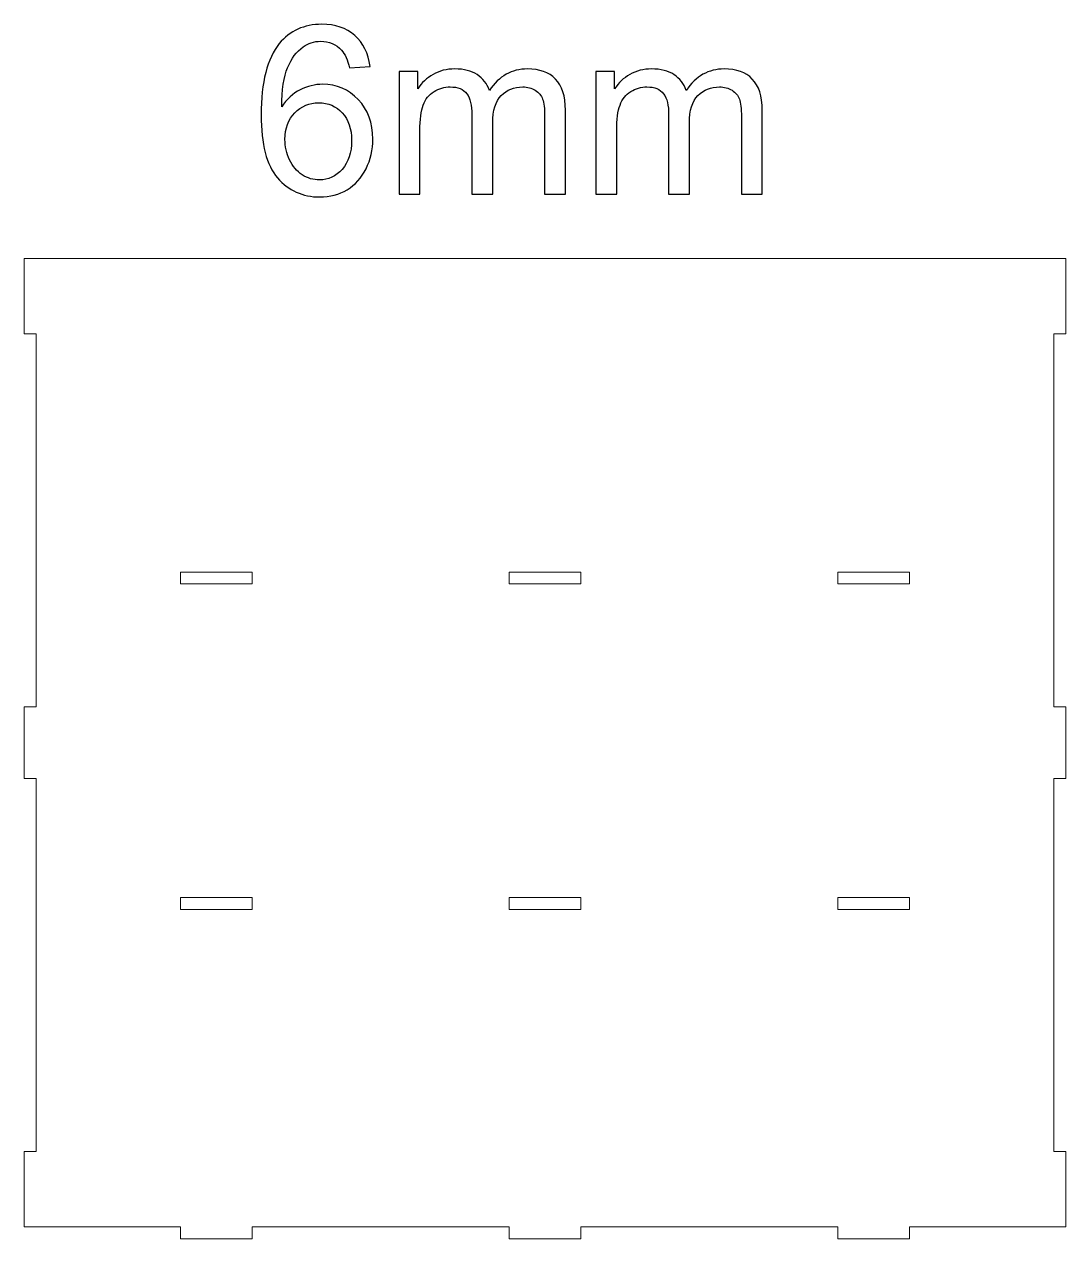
# Model space of a CAD drawing. Header units: millimetres. Extents: x -1430 to 1430, y -726 to 1033.
# Drawn here: x 630 to 1430, y -98 to 835 of the extents above; entities that cross this region are included whole.
import ezdxf

# ---------------------------------------------------------------- set-up
doc = ezdxf.new("R2010")
doc.units = ezdxf.units.MM
doc.header["$MEASUREMENT"] = 0
doc.layers.add('Camada 1', color=7, linetype='Continuous')

msp = doc.modelspace()

# ---------------------------------------------------------------- linework, layer by layer
at = {"layer": 'Camada 1', "color": 250}
for points, knots in [([(895.1448, 802.8071), (895.1448, 802.8071), (879.3577, 801.5369), (879.3577, 801.5369), (879.3577, 801.5369), (877.9363, 807.7973), (875.91, 812.364), (873.2788, 815.2069), (873.2788, 815.2069), (868.954, 819.7737), (863.6009, 822.042), (857.2497, 822.042), (857.2497, 822.042), (852.1386, 822.042), (847.6021, 820.6205), (843.7006, 817.7776), (843.7006, 817.7776), (838.6802, 814.1182), (834.7486, 808.7953), (831.8149, 801.7788), (831.8149, 801.7788), (828.9116, 794.7321), (827.3994, 784.7215), (827.2784, 771.747), (827.2784, 771.747), (831.1193, 777.584), (835.8373, 781.9391), (841.4021, 784.7517), (841.4021, 784.7517), (846.9669, 787.5946), (852.7737, 789.0161), (858.8829, 789.0161), (858.8829, 789.0161), (869.5286, 789.0161), (878.6016, 785.0844), (886.102, 777.2513), (886.102, 777.2513), (893.5722, 769.4183), (897.3224, 759.3169), (897.3224, 746.8869), (897.3224, 746.8869), (897.3224, 738.7211), (895.5682, 731.1602), (892.06, 724.1438), (892.06, 724.1438), (888.5215, 717.1273), (883.7128, 711.7742), (877.5431, 708.0542), (877.5431, 708.0542), (871.4037, 704.3343), (864.4174, 702.4592), (856.6146, 702.4592), (856.6146, 702.4592), (843.3377, 702.4592), (832.4803, 707.3586), (824.0726, 717.1273), (824.0726, 717.1273), (815.6952, 726.8959), (811.4913, 743.0157), (811.4913, 765.4564), (811.4913, 765.4564), (811.4913, 790.5585), (816.1488, 808.8256), (825.4336, 820.2274), (825.4336, 820.2274), (833.5388, 830.1472), (844.4567, 835.1072), (858.2175, 835.1072), (858.2175, 835.1072), (868.4398, 835.1072), (876.8475, 832.234), (883.3801, 826.518), (883.3801, 826.518), (889.9127, 820.802), (893.8444, 812.9084), (895.1448, 802.8071)], [0, 0, 0, 0, 0.05, 0.05, 0.05, 0.05, 0.1, 0.1, 0.1, 0.1, 0.15, 0.15, 0.15, 0.15, 0.2, 0.2, 0.2, 0.2, 0.25, 0.25, 0.25, 0.25, 0.3, 0.3, 0.3, 0.3, 0.35, 0.35, 0.35, 0.35, 0.4, 0.4, 0.4, 0.4, 0.45, 0.45, 0.45, 0.45, 0.5, 0.5, 0.5, 0.5, 0.55, 0.55, 0.55, 0.55, 0.6, 0.6, 0.6, 0.6, 0.65, 0.65, 0.65, 0.65, 0.7, 0.7, 0.7, 0.7, 0.75, 0.75, 0.75, 0.75, 0.8, 0.8, 0.8, 0.8, 0.85, 0.85, 0.85, 0.85, 0.9, 0.9, 0.9, 0.9, 1, 1, 1, 1]), ([(917.4948, 704.6367), (917.4948, 704.6367), (917.4948, 798.815), (917.4948, 798.815), (917.4948, 798.815), (917.4948, 798.815), (931.8302, 798.815), (931.8302, 798.815), (931.8302, 798.815), (931.8302, 798.815), (931.8302, 785.5078), (931.8302, 785.5078), (931.8302, 785.5078), (934.7639, 790.1048), (938.6955, 793.8248), (943.595, 796.6072), (943.595, 796.6072), (948.4944, 799.4198), (954.0592, 800.811), (960.3196, 800.811), (960.3196, 800.811), (967.2756, 800.811), (972.9916, 799.3593), (977.4374, 796.4862), (977.4374, 796.4862), (981.8832, 793.5828), (985.0286, 789.5604), (986.8432, 784.3586), (986.8432, 784.3586), (994.3436, 795.337), (1004.0517, 800.811), (1016.0281, 800.811), (1016.0281, 800.811), (1025.4036, 800.811), (1032.6318, 798.2403), (1037.6522, 793.0687), (1037.6522, 793.0687), (1042.7029, 787.8971), (1045.2434, 779.943), (1045.2434, 769.2066), (1045.2434, 769.2066), (1045.2434, 769.2066), (1045.2434, 704.6367), (1045.2434, 704.6367), (1045.2434, 704.6367), (1045.2434, 704.6367), (1029.2748, 704.6367), (1029.2748, 704.6367), (1029.2748, 704.6367), (1029.2748, 704.6367), (1029.2748, 763.914), (1029.2748, 763.914), (1029.2748, 763.914), (1029.2748, 770.2651), (1028.7304, 774.8621), (1027.7021, 777.6747), (1027.7021, 777.6747), (1026.6739, 780.4874), (1024.7988, 782.7254), (1022.0466, 784.4493), (1022.0466, 784.4493), (1019.3247, 786.1732), (1016.1189, 787.02), (1012.4594, 787.02), (1012.4594, 787.02), (1005.8058, 787.02), (1000.3015, 784.8122), (995.9162, 780.4269), (995.9162, 780.4269), (991.5309, 776.0114), (989.3534, 768.9646), (989.3534, 759.2867), (989.3534, 759.2867), (989.3534, 759.2867), (989.3534, 704.6367), (989.3534, 704.6367), (989.3534, 704.6367), (989.3534, 704.6367), (973.3848, 704.6367), (973.3848, 704.6367), (973.3848, 704.6367), (973.3848, 704.6367), (973.3848, 765.7588), (973.3848, 765.7588), (973.3848, 765.7588), (973.3848, 772.8358), (972.0843, 778.1586), (969.4834, 781.6971), (969.4834, 781.6971), (966.8825, 785.2356), (962.6181, 787.02), (956.7206, 787.02), (956.7206, 787.02), (952.2446, 787.02), (948.1012, 785.8405), (944.2906, 783.4815), (944.2906, 783.4815), (940.4799, 781.1225), (937.7277, 777.6747), (936.0038, 773.108), (936.0038, 773.108), (934.3102, 768.5715), (933.4634, 762.0086), (933.4634, 753.4497), (933.4634, 753.4497), (933.4634, 753.4497), (933.4634, 704.6367), (933.4634, 704.6367), (933.4634, 704.6367), (933.4634, 704.6367), (917.4948, 704.6367), (917.4948, 704.6367)], [0, 0, 0, 0, 0.03448276, 0.03448276, 0.03448276, 0.03448276, 0.06896552, 0.06896552, 0.06896552, 0.06896552, 0.10344828, 0.10344828, 0.10344828, 0.10344828, 0.13793103, 0.13793103, 0.13793103, 0.13793103, 0.17241379, 0.17241379, 0.17241379, 0.17241379, 0.20689655, 0.20689655, 0.20689655, 0.20689655, 0.24137931, 0.24137931, 0.24137931, 0.24137931, 0.27586207, 0.27586207, 0.27586207, 0.27586207, 0.31034483, 0.31034483, 0.31034483, 0.31034483, 0.34482759, 0.34482759, 0.34482759, 0.34482759, 0.37931034, 0.37931034, 0.37931034, 0.37931034, 0.4137931, 0.4137931, 0.4137931, 0.4137931, 0.44827586, 0.44827586, 0.44827586, 0.44827586, 0.48275862, 0.48275862, 0.48275862, 0.48275862, 0.51724138, 0.51724138, 0.51724138, 0.51724138, 0.55172414, 0.55172414, 0.55172414, 0.55172414, 0.5862069, 0.5862069, 0.5862069, 0.5862069, 0.62068966, 0.62068966, 0.62068966, 0.62068966, 0.65517241, 0.65517241, 0.65517241, 0.65517241, 0.68965517, 0.68965517, 0.68965517, 0.68965517, 0.72413793, 0.72413793, 0.72413793, 0.72413793, 0.75862069, 0.75862069, 0.75862069, 0.75862069, 0.79310345, 0.79310345, 0.79310345, 0.79310345, 0.82758621, 0.82758621, 0.82758621, 0.82758621, 0.86206897, 0.86206897, 0.86206897, 0.86206897, 0.89655172, 0.89655172, 0.89655172, 0.89655172, 0.93103448, 0.93103448, 0.93103448, 0.93103448, 1, 1, 1, 1]), ([(1068.6518, 704.6367), (1068.6518, 704.6367), (1068.6518, 798.815), (1068.6518, 798.815), (1068.6518, 798.815), (1068.6518, 798.815), (1082.9872, 798.815), (1082.9872, 798.815), (1082.9872, 798.815), (1082.9872, 798.815), (1082.9872, 785.5078), (1082.9872, 785.5078), (1082.9872, 785.5078), (1085.9209, 790.1048), (1089.8525, 793.8248), (1094.752, 796.6072), (1094.752, 796.6072), (1099.6514, 799.4198), (1105.2162, 800.811), (1111.4766, 800.811), (1111.4766, 800.811), (1118.4326, 800.811), (1124.1486, 799.3593), (1128.5944, 796.4862), (1128.5944, 796.4862), (1133.0402, 793.5828), (1136.1856, 789.5604), (1138.0002, 784.3586), (1138.0002, 784.3586), (1145.5006, 795.337), (1155.2087, 800.811), (1167.1851, 800.811), (1167.1851, 800.811), (1176.5606, 800.811), (1183.7888, 798.2403), (1188.8092, 793.0687), (1188.8092, 793.0687), (1193.8599, 787.8971), (1196.4004, 779.943), (1196.4004, 769.2066), (1196.4004, 769.2066), (1196.4004, 769.2066), (1196.4004, 704.6367), (1196.4004, 704.6367), (1196.4004, 704.6367), (1196.4004, 704.6367), (1180.4318, 704.6367), (1180.4318, 704.6367), (1180.4318, 704.6367), (1180.4318, 704.6367), (1180.4318, 763.914), (1180.4318, 763.914), (1180.4318, 763.914), (1180.4318, 770.2651), (1179.8874, 774.8621), (1178.8591, 777.6747), (1178.8591, 777.6747), (1177.8309, 780.4874), (1175.9558, 782.7254), (1173.2036, 784.4493), (1173.2036, 784.4493), (1170.4817, 786.1732), (1167.2759, 787.02), (1163.6164, 787.02), (1163.6164, 787.02), (1156.9628, 787.02), (1151.4585, 784.8122), (1147.0732, 780.4269), (1147.0732, 780.4269), (1142.6879, 776.0114), (1140.5104, 768.9646), (1140.5104, 759.2867), (1140.5104, 759.2867), (1140.5104, 759.2867), (1140.5104, 704.6367), (1140.5104, 704.6367), (1140.5104, 704.6367), (1140.5104, 704.6367), (1124.5418, 704.6367), (1124.5418, 704.6367), (1124.5418, 704.6367), (1124.5418, 704.6367), (1124.5418, 765.7588), (1124.5418, 765.7588), (1124.5418, 765.7588), (1124.5418, 772.8358), (1123.2413, 778.1586), (1120.6404, 781.6971), (1120.6404, 781.6971), (1118.0395, 785.2356), (1113.7751, 787.02), (1107.8776, 787.02), (1107.8776, 787.02), (1103.4016, 787.02), (1099.2582, 785.8405), (1095.4476, 783.4815), (1095.4476, 783.4815), (1091.6369, 781.1225), (1088.8847, 777.6747), (1087.1608, 773.108), (1087.1608, 773.108), (1085.4672, 768.5715), (1084.6204, 762.0086), (1084.6204, 753.4497), (1084.6204, 753.4497), (1084.6204, 753.4497), (1084.6204, 704.6367), (1084.6204, 704.6367), (1084.6204, 704.6367), (1084.6204, 704.6367), (1068.6518, 704.6367), (1068.6518, 704.6367)], [0, 0, 0, 0, 0.03448276, 0.03448276, 0.03448276, 0.03448276, 0.06896552, 0.06896552, 0.06896552, 0.06896552, 0.10344828, 0.10344828, 0.10344828, 0.10344828, 0.13793103, 0.13793103, 0.13793103, 0.13793103, 0.17241379, 0.17241379, 0.17241379, 0.17241379, 0.20689655, 0.20689655, 0.20689655, 0.20689655, 0.24137931, 0.24137931, 0.24137931, 0.24137931, 0.27586207, 0.27586207, 0.27586207, 0.27586207, 0.31034483, 0.31034483, 0.31034483, 0.31034483, 0.34482759, 0.34482759, 0.34482759, 0.34482759, 0.37931034, 0.37931034, 0.37931034, 0.37931034, 0.4137931, 0.4137931, 0.4137931, 0.4137931, 0.44827586, 0.44827586, 0.44827586, 0.44827586, 0.48275862, 0.48275862, 0.48275862, 0.48275862, 0.51724138, 0.51724138, 0.51724138, 0.51724138, 0.55172414, 0.55172414, 0.55172414, 0.55172414, 0.5862069, 0.5862069, 0.5862069, 0.5862069, 0.62068966, 0.62068966, 0.62068966, 0.62068966, 0.65517241, 0.65517241, 0.65517241, 0.65517241, 0.68965517, 0.68965517, 0.68965517, 0.68965517, 0.72413793, 0.72413793, 0.72413793, 0.72413793, 0.75862069, 0.75862069, 0.75862069, 0.75862069, 0.79310345, 0.79310345, 0.79310345, 0.79310345, 0.82758621, 0.82758621, 0.82758621, 0.82758621, 0.86206897, 0.86206897, 0.86206897, 0.86206897, 0.89655172, 0.89655172, 0.89655172, 0.89655172, 0.93103448, 0.93103448, 0.93103448, 0.93103448, 1, 1, 1, 1]), ([(829.8189, 746.7357), (829.8189, 741.2313), (830.9984, 735.969), (833.3271, 730.9485), (833.3271, 730.9485), (835.6559, 725.9281), (838.9222, 722.1174), (843.0655, 719.4863), (843.0655, 719.4863), (847.2391, 716.8551), (851.6547, 715.5244), (856.3424, 715.5244), (856.3424, 715.5244), (863.1472, 715.5244), (868.954, 718.2463), (873.7627, 723.6901), (873.7627, 723.6901), (878.5714, 729.1339), (880.9909, 736.5133), (880.9909, 745.8586), (880.9909, 745.8586), (880.9909, 754.8409), (878.6016, 761.9179), (873.8534, 767.0895), (873.8534, 767.0895), (869.1052, 772.2612), (863.0565, 774.8621), (855.7073, 774.8621), (855.7073, 774.8621), (848.5094, 774.8621), (842.3699, 772.2612), (837.3495, 767.0895), (837.3495, 767.0895), (832.3291, 761.9179), (829.8189, 755.1433), (829.8189, 746.7357)], [0, 0, 0, 0, 0.1, 0.1, 0.1, 0.1, 0.2, 0.2, 0.2, 0.2, 0.3, 0.3, 0.3, 0.3, 0.4, 0.4, 0.4, 0.4, 0.5, 0.5, 0.5, 0.5, 0.6, 0.6, 0.6, 0.6, 0.7, 0.7, 0.7, 0.7, 0.8, 0.8, 0.8, 0.8, 1, 1, 1, 1])]:
    msp.add_open_spline(points, degree=3, knots=knots, dxfattribs=at)
at = {"layer": 'Camada 1', "color": 230, "lineweight": 20}
for points, knots in [([(638.5467, 255.7897), (638.5467, 255.7897), (638.5467, -30.7103), (638.5467, -30.7103), (638.5467, -30.7103), (638.5467, -30.7103), (629.5467, -30.7103), (629.5467, -30.7103), (629.5467, -30.7103), (629.5467, -30.7103), (629.5467, -88.7103), (629.5467, -88.7103), (629.5467, -88.7103), (629.5467, -88.7103), (749.5467, -88.7103), (749.5467, -88.7103), (749.5467, -88.7103), (749.5467, -88.7103), (749.5467, -97.7103), (749.5467, -97.7103), (749.5467, -97.7103), (749.5467, -97.7103), (804.5467, -97.7103), (804.5467, -97.7103), (804.5467, -97.7103), (804.5467, -97.7103), (804.5467, -88.7103), (804.5467, -88.7103), (804.5467, -88.7103), (804.5467, -88.7103), (1002.0467, -88.7103), (1002.0467, -88.7103), (1002.0467, -88.7103), (1002.0467, -88.7103), (1002.0467, -97.7103), (1002.0467, -97.7103), (1002.0467, -97.7103), (1002.0467, -97.7103), (1057.0467, -97.7103), (1057.0467, -97.7103), (1057.0467, -97.7103), (1057.0467, -97.7103), (1057.0467, -88.7103), (1057.0467, -88.7103), (1057.0467, -88.7103), (1057.0467, -88.7103), (1254.5467, -88.7103), (1254.5467, -88.7103), (1254.5467, -88.7103), (1254.5467, -88.7103), (1254.5467, -97.7103), (1254.5467, -97.7103), (1254.5467, -97.7103), (1254.5467, -97.7103), (1309.5467, -97.7103), (1309.5467, -97.7103), (1309.5467, -97.7103), (1309.5467, -97.7103), (1309.5467, -88.7103), (1309.5467, -88.7103), (1309.5467, -88.7103), (1309.5467, -88.7103), (1429.5467, -88.7103), (1429.5467, -88.7103), (1429.5467, -88.7103), (1429.5467, -88.7103), (1429.5467, -30.7103), (1429.5467, -30.7103), (1429.5467, -30.7103), (1429.5467, -30.7103), (1420.5467, -30.7103), (1420.5467, -30.7103), (1420.5467, -30.7103), (1420.5467, -30.7103), (1420.5467, 255.7897), (1420.5467, 255.7897), (1420.5467, 255.7897), (1420.5467, 255.7897), (1429.5467, 255.7897), (1429.5467, 255.7897), (1429.5467, 255.7897), (1429.5467, 255.7897), (1429.5467, 310.7897), (1429.5467, 310.7897), (1429.5467, 310.7897), (1429.5467, 310.7897), (1420.5467, 310.7897), (1420.5467, 310.7897), (1420.5467, 310.7897), (1420.5467, 310.7897), (1420.5467, 597.2897), (1420.5467, 597.2897), (1420.5467, 597.2897), (1420.5467, 597.2897), (1429.5467, 597.2897), (1429.5467, 597.2897), (1429.5467, 597.2897), (1429.5467, 597.2897), (1429.5467, 655.2897), (1429.5467, 655.2897), (1429.5467, 655.2897), (1429.5467, 655.2897), (629.5467, 655.2897), (629.5467, 655.2897), (629.5467, 655.2897), (629.5467, 655.2897), (629.5467, 597.2897), (629.5467, 597.2897), (629.5467, 597.2897), (629.5467, 597.2897), (638.5467, 597.2897), (638.5467, 597.2897), (638.5467, 597.2897), (638.5467, 597.2897), (638.5467, 310.7897), (638.5467, 310.7897), (638.5467, 310.7897), (638.5467, 310.7897), (629.5467, 310.7897), (629.5467, 310.7897), (629.5467, 310.7897), (629.5467, 310.7897), (629.5467, 255.7897), (629.5467, 255.7897), (629.5467, 255.7897), (629.5467, 255.7897), (638.5467, 255.7897), (638.5467, 255.7897)], [0, 0, 0, 0, 0.03030303, 0.03030303, 0.03030303, 0.03030303, 0.06060606, 0.06060606, 0.06060606, 0.06060606, 0.09090909, 0.09090909, 0.09090909, 0.09090909, 0.12121212, 0.12121212, 0.12121212, 0.12121212, 0.15151515, 0.15151515, 0.15151515, 0.15151515, 0.18181818, 0.18181818, 0.18181818, 0.18181818, 0.21212121, 0.21212121, 0.21212121, 0.21212121, 0.24242424, 0.24242424, 0.24242424, 0.24242424, 0.27272727, 0.27272727, 0.27272727, 0.27272727, 0.3030303, 0.3030303, 0.3030303, 0.3030303, 0.33333333, 0.33333333, 0.33333333, 0.33333333, 0.36363636, 0.36363636, 0.36363636, 0.36363636, 0.39393939, 0.39393939, 0.39393939, 0.39393939, 0.42424242, 0.42424242, 0.42424242, 0.42424242, 0.45454545, 0.45454545, 0.45454545, 0.45454545, 0.48484848, 0.48484848, 0.48484848, 0.48484848, 0.51515152, 0.51515152, 0.51515152, 0.51515152, 0.54545455, 0.54545455, 0.54545455, 0.54545455, 0.57575758, 0.57575758, 0.57575758, 0.57575758, 0.60606061, 0.60606061, 0.60606061, 0.60606061, 0.63636364, 0.63636364, 0.63636364, 0.63636364, 0.66666667, 0.66666667, 0.66666667, 0.66666667, 0.6969697, 0.6969697, 0.6969697, 0.6969697, 0.72727273, 0.72727273, 0.72727273, 0.72727273, 0.75757576, 0.75757576, 0.75757576, 0.75757576, 0.78787879, 0.78787879, 0.78787879, 0.78787879, 0.81818182, 0.81818182, 0.81818182, 0.81818182, 0.84848485, 0.84848485, 0.84848485, 0.84848485, 0.87878788, 0.87878788, 0.87878788, 0.87878788, 0.90909091, 0.90909091, 0.90909091, 0.90909091, 0.93939394, 0.93939394, 0.93939394, 0.93939394, 1, 1, 1, 1]), ([(804.5467, 405.2897), (804.5467, 405.2897), (749.5467, 405.2897), (749.5467, 405.2897), (749.5467, 405.2897), (749.5467, 405.2897), (749.5467, 414.2897), (749.5467, 414.2897), (749.5467, 414.2897), (749.5467, 414.2897), (804.5467, 414.2897), (804.5467, 414.2897), (804.5467, 414.2897), (804.5467, 414.2897), (804.5467, 405.2897), (804.5467, 405.2897)], [0, 0, 0, 0, 0.2, 0.2, 0.2, 0.2, 0.4, 0.4, 0.4, 0.4, 0.6, 0.6, 0.6, 0.6, 1, 1, 1, 1]), ([(1057.0467, 405.2897), (1057.0467, 405.2897), (1002.0467, 405.2897), (1002.0467, 405.2897), (1002.0467, 405.2897), (1002.0467, 405.2897), (1002.0467, 414.2897), (1002.0467, 414.2897), (1002.0467, 414.2897), (1002.0467, 414.2897), (1057.0467, 414.2897), (1057.0467, 414.2897), (1057.0467, 414.2897), (1057.0467, 414.2897), (1057.0467, 405.2897), (1057.0467, 405.2897)], [0, 0, 0, 0, 0.2, 0.2, 0.2, 0.2, 0.4, 0.4, 0.4, 0.4, 0.6, 0.6, 0.6, 0.6, 1, 1, 1, 1]), ([(1254.5467, 405.2897), (1254.5467, 405.2897), (1254.5467, 414.2897), (1254.5467, 414.2897), (1254.5467, 414.2897), (1254.5467, 414.2897), (1309.5467, 414.2897), (1309.5467, 414.2897), (1309.5467, 414.2897), (1309.5467, 414.2897), (1309.5467, 405.2897), (1309.5467, 405.2897), (1309.5467, 405.2897), (1309.5467, 405.2897), (1254.5467, 405.2897), (1254.5467, 405.2897)], [0, 0, 0, 0, 0.2, 0.2, 0.2, 0.2, 0.4, 0.4, 0.4, 0.4, 0.6, 0.6, 0.6, 0.6, 1, 1, 1, 1]), ([(804.5467, 164.2897), (804.5467, 164.2897), (804.5467, 155.2897), (804.5467, 155.2897), (804.5467, 155.2897), (804.5467, 155.2897), (749.5467, 155.2897), (749.5467, 155.2897), (749.5467, 155.2897), (749.5467, 155.2897), (749.5467, 164.2897), (749.5467, 164.2897), (749.5467, 164.2897), (749.5467, 164.2897), (804.5467, 164.2897), (804.5467, 164.2897)], [0, 0, 0, 0, 0.2, 0.2, 0.2, 0.2, 0.4, 0.4, 0.4, 0.4, 0.6, 0.6, 0.6, 0.6, 1, 1, 1, 1]), ([(1057.0467, 155.2897), (1057.0467, 155.2897), (1002.0467, 155.2897), (1002.0467, 155.2897), (1002.0467, 155.2897), (1002.0467, 155.2897), (1002.0467, 164.2897), (1002.0467, 164.2897), (1002.0467, 164.2897), (1002.0467, 164.2897), (1057.0467, 164.2897), (1057.0467, 164.2897), (1057.0467, 164.2897), (1057.0467, 164.2897), (1057.0467, 155.2897), (1057.0467, 155.2897)], [0, 0, 0, 0, 0.2, 0.2, 0.2, 0.2, 0.4, 0.4, 0.4, 0.4, 0.6, 0.6, 0.6, 0.6, 1, 1, 1, 1]), ([(1309.5467, 155.2897), (1309.5467, 155.2897), (1254.5467, 155.2897), (1254.5467, 155.2897), (1254.5467, 155.2897), (1254.5467, 155.2897), (1254.5467, 164.2897), (1254.5467, 164.2897), (1254.5467, 164.2897), (1254.5467, 164.2897), (1309.5467, 164.2897), (1309.5467, 164.2897), (1309.5467, 164.2897), (1309.5467, 164.2897), (1309.5467, 155.2897), (1309.5467, 155.2897)], [0, 0, 0, 0, 0.2, 0.2, 0.2, 0.2, 0.4, 0.4, 0.4, 0.4, 0.6, 0.6, 0.6, 0.6, 1, 1, 1, 1])]:
    msp.add_open_spline(points, degree=3, knots=knots, dxfattribs=at)

doc.saveas('drawing.dxf')
